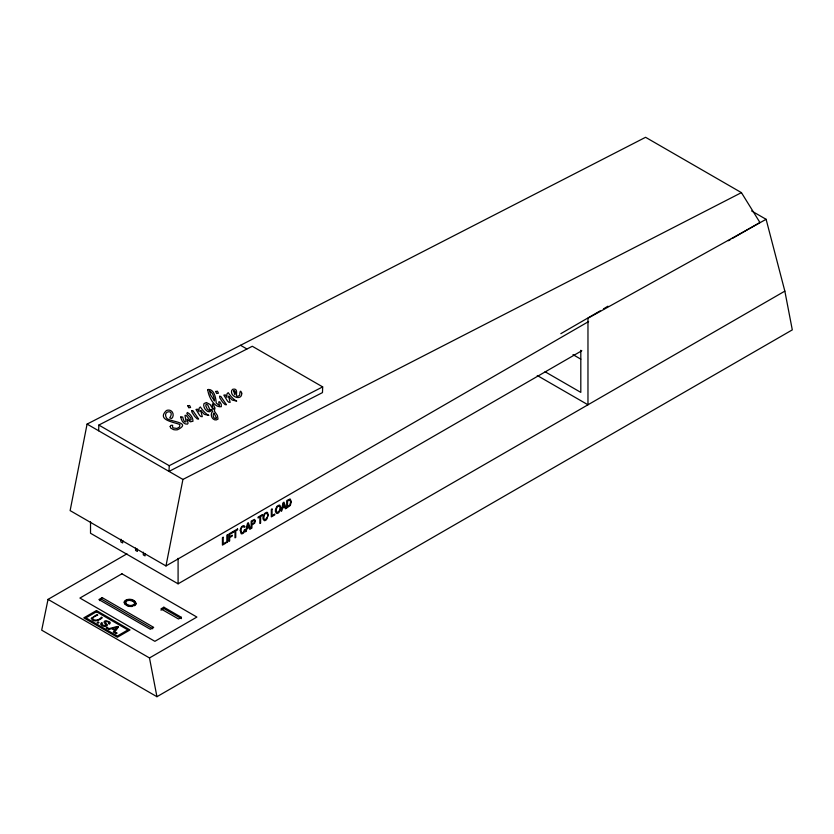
<?xml version="1.0" encoding="UTF-8"?>
<svg xmlns="http://www.w3.org/2000/svg" width="834" height="834" viewBox="0 0 834 834"><rect width="100%" height="100%" fill="white"/><g stroke="black" fill="none" stroke-linecap="round" stroke-linejoin="round"><path stroke-width="1.25" d="M98.641 430.771L98.839 425.059L252.295 346.266L322.675 386.893L322.477 392.595L169.021 471.398L169.219 465.695L322.675 386.893M121.024 539.254L120.836 541.912L122.65 542.955L122.848 540.599M143.448 552.212L143.26 554.86L145.074 555.903L145.272 553.547M134.827 602.94L134.754 604.066C132.721 607.329 125.048 606.203 125.475 601.835C127.456 598.937 132.554 599.677 134.576 602.231L134.827 603.378M732.888 238.138L759.93 222.49L741.426 192.633L645.579 137.297L87.08 424.099L70.129 510.606L165.976 565.942L588.627 321.549M165.976 565.942L182.927 479.435L741.426 192.633M126.945 553.828L48.038 599.385L41.7 630.17L156.938 696.703L792.3 329.878L784.846 291.129L766.112 219.311L751.59 210.929M124.318 602.044L125.642 600.584L128.165 599.823M125.475 602.273L126.528 601.106M134.754 603.639C132.71 606.652 126.737 605.88 125.402 602.534M135.911 603.868C133.357 607.621 125.903 606.662 124.224 602.482M99.653 600.616L102.217 597.655L153.685 627.366L150.36 629.284L98.892 599.573L102.217 597.655M134.587 605.755L135.911 604.296C136.317 598.927 126.841 597.571 124.318 601.616L124.547 603.806L127.55 605.984M600.167 310.873L560.823 333.673M603.493 308.872L607.934 306.193M728.374 240.745L730.626 239.441M90.52 521.782L90.52 533.26L178.09 583.821L581.809 350.739M181.395 617.337L163.86 607.215L160.972 608.883L178.507 619.005L181.395 617.337L181.395 618.63L163.86 608.507L160.972 610.175M48.038 599.385L149.484 657.943L784.846 291.129M766.112 219.311L587.97 318.234L587.97 404.782L537.252 375.508M127.456 600.709L128.551 600.49M132.064 606.516L129.02 606.391M129.666 599.771L133.961 600.949L136.005 603.43M129.76 600.449L132.158 600.918M572.989 354.638L580.808 359.152M545.071 371.756L580.808 392.387L580.808 350.27M240.536 345.297L246.843 348.935M98.839 425.059L169.219 465.695M87.08 424.099L182.927 479.435M101.258 599.073L152.726 628.784M133.19 601.387L134.576 602.659M149.484 657.943L156.938 696.703M178.09 558.311L178.09 583.821M163.86 607.215L163.86 608.507M137.36 549.022L137.36 551.451L135.588 550.43L135.588 548.001M241.735 393.179C242.194 401.196 229.6 396.89 231.737 390.427L232.717 389.29C240.588 387.445 232.717 399.945 239.65 395.285C239.817 393.054 240.129 388.467 241.735 393.179M214.807 408.024L214.421 411.172L217.434 415.551L217.997 419.106C213.567 422.546 208.792 414.998 212.712 411.308L211.179 409.317L211.179 410.891C207.854 414.394 202.276 407.128 204.007 403.573L206.394 402.53L210.095 404.48L213.181 409.358C211.586 403.906 212.347 400.893 214.807 408.024M109.077 622.8L108.566 623.634L109.504 624.103L110.286 622.821L109.629 621.883L105.939 620.736A2.46 1.418 0 0 0 104.281 621.424L104.146 622.55L106.116 624.781L105.772 625.49L102.895 625.177L101.873 624.082L102.457 623.092L101.519 622.644L100.612 624.093C101.706 626.365 105.762 627.387 107.409 625.219L107.43 624.791C103.656 622.529 106.606 619.714 109.077 622.8M240.275 530.487L241.141 533.677A2.794 1.616 -60 0 0 242.048 533.791A4.107 2.377 -60 0 0 243.267 533.166A2.867 1.658 -60 0 0 244.31 531.967L245.144 529.653L244.414 529.819C241.016 539.348 239.129 523.554 244.331 527.317L245.05 526.671C243.476 523.377 239.911 528.276 240.275 530.487M268.256 514.953L266.64 519.457A3.43 1.981 -60 0 1 265.619 520.312L265.233 520.499A3.263 1.887 -60 0 1 264.222 520.604L263.054 518.998A7.141 4.128 -60 0 1 263.158 516.34L264.555 513.504L266.682 512.295A3.524 2.033 -60 0 1 267.537 512.597L268.256 514.953M280.704 507.77L279.077 512.274A3.43 1.981 -60 0 1 278.056 513.129L277.68 513.317A3.263 1.887 -60 0 1 276.659 513.421L275.491 511.815A7.141 4.128 -60 0 1 275.595 509.157L277.003 506.321L279.119 505.112A3.524 2.033 -60 0 1 279.984 505.414L280.704 507.77M170.188 426.414L170.657 428.019L173.347 429.552A5.463 2.971 2.7 0 0 177.632 429.708C192.018 422.379 170.96 421.931 166.852 418.439C161.369 410.422 175.703 408.879 169.709 417.959L171.679 418.491C173.952 416.552 173.587 412.225 170.939 410.745A3.107 1.689 2.7 0 0 166.393 410.568C156.177 420.263 174.431 422.056 179.894 424.6L179.56 426.925L177.017 428.447L173.409 427.978L172.544 427.133L172.638 425.319L171.064 425.288L170.188 426.414M263.763 516.871C263.283 523.116 269.924 516.475 266.995 513.504L265.629 513.473A2.387 1.376 -60 0 0 264.587 514.474L263.763 516.871M276.2 509.689C275.72 515.933 282.372 509.293 279.442 506.321L278.066 506.29A2.387 1.376 -60 0 0 277.024 507.291L276.2 509.689M290.607 501.995L289.836 505.018L287.522 506.655L287.522 500.994L290.003 500.025L290.607 501.995M291.358 501.568L290.326 505.414L286.792 507.958L286.792 500.536L290.117 498.93L291.358 501.568M180.801 416.958C181.114 420.148 183.668 424.735 187.452 424.131L188.077 423.213L187.045 419.116L190.392 421.827L192.967 421.243C193.123 417.719 190.496 413.998 187.358 412.486C184.783 414.102 191.893 416.771 191.142 419.752L190.1 420.19L186.17 415.363L185.002 415.374L186.076 421.754C184.22 423.307 183.053 418.418 182.698 417.052L180.801 416.958M187.827 405.772L188.776 407.795L190.611 407.492L189.62 405.532L187.827 405.772M215.683 391.469L216.632 393.492L218.456 393.189L217.476 391.229L215.683 391.469M255.412 520.802L254.693 523.106L251.92 525.076L251.92 528.089L251.19 528.506L251.19 521.094L254.485 519.394L255.412 520.802M200.754 410.609L202.297 416.677L200.838 416.51L199.597 415.29L195.98 409.431L197.533 409.202L199.107 411.704L199.013 408.389L200.327 406.95C202.453 410.047 205.79 414.133 208.854 415.384L204.434 414.404L200.754 410.609M228.61 396.306L230.153 402.374L228.693 402.207L227.442 400.987L223.835 395.128L225.388 394.899L226.963 397.401L226.869 394.086L228.182 392.647C230.299 395.743 233.645 399.83 236.7 401.081L232.29 400.091L228.61 396.306M254.651 521.271L254.182 522.689L251.92 524.2L251.92 521.542L254.016 520.406L254.651 521.271M247.938 523.752L247.031 527.87L248.907 526.786L247.938 523.752M283.529 503.194L282.632 507.312L284.498 506.228L283.529 503.194M216.381 417.698L215.954 418.553C213.181 418.918 212.545 414.727 213.827 412.934L216.381 417.698M233.635 391L234.854 394.732L235.49 392.282L234.562 390.719L233.635 391M246.822 528.787L246.207 531.383L245.436 531.831L247.562 523.189L248.344 522.73L250.607 528.85L249.773 529.329L249.126 527.453L246.822 528.787M282.413 508.24L281.809 510.835L281.037 511.284L283.153 502.641L283.946 502.183L286.208 508.292L285.374 508.771L284.728 506.905L282.413 508.24M91.344 618.296C92.657 623.102 100.049 620.194 102.311 617.723L101.404 617.191C97.526 623.019 86.392 618.838 97.818 615.127L96.911 614.606L91.344 618.296M207.802 389.926C208.354 396.067 214.098 408.014 221.302 406.679L221.25 404.261L219.707 401.759L218.685 401.957L219.478 405.595L216.225 403.124C215.912 398.36 214.474 389.301 208.354 389.426L207.802 389.926M191.768 410.609L191.976 412.215L194.708 416.437L197.231 418.939L198.638 419.043L192.915 410.682L191.768 410.609M219.623 396.306L219.822 397.912L222.553 402.134L225.086 404.636L226.494 404.74L220.77 396.379L219.623 396.306M209.949 409.932L209.136 410.526L207.332 409.192L205.769 405.866L206.186 404.094L207.77 405.011L209.949 409.932M209.595 390.99L210.418 394.722L214.515 400.977C214.182 397.474 212.931 392.501 209.595 390.99M118.407 627.012L114.352 632.599L113.32 632.005L114.602 630.337L111.725 628.68L108.9 629.441L107.93 628.888L117.427 626.449L118.407 627.012M116.239 628.242L115.061 629.753L112.736 628.409L117.177 627.137L116.239 628.242M121.931 573.792L79.918 598.051L154.874 641.325L196.897 617.066L121.931 573.792M96.473 610.551L83.786 617.869L117.354 637.249L130.031 629.931L96.473 610.551M223.158 537.273L222.428 537.701L222.428 545.113L225.878 543.122L225.878 542.246L223.158 543.82L223.158 537.273M227.609 534.709L226.879 535.126L226.879 542.548L227.609 542.131L227.609 534.709M232.655 531.79L228.933 533.948L228.933 541.36L229.663 540.943L229.663 537.565L232.259 536.074L232.259 535.199L229.663 536.689L229.663 534.396L232.655 532.665L232.655 531.79M237.575 528.954L233.197 531.477L233.197 532.353L235.011 531.31L235.011 537.847L235.751 537.43L235.751 530.883L237.575 529.83L237.575 528.954M262.449 514.588L258.071 517.122L258.071 517.997L259.885 516.944L259.885 523.491L260.615 523.064L260.615 516.527L262.449 515.464L262.449 514.588M272.051 509.053L271.311 509.47L271.311 516.892L274.772 514.901L274.772 514.025L272.051 515.589L272.051 509.053M96.473 611.77L85.912 617.869L117.354 636.019L127.915 629.931L96.473 611.77M98.047 622.081L97.088 622.633L98.047 623.186L99.017 622.633L98.047 622.081M107.117 627.304L106.147 627.866L107.117 628.419L108.076 627.866L107.117 627.304M116.176 632.537L115.217 633.089L116.176 633.642L117.135 633.089L116.176 632.537"/></g></svg>
